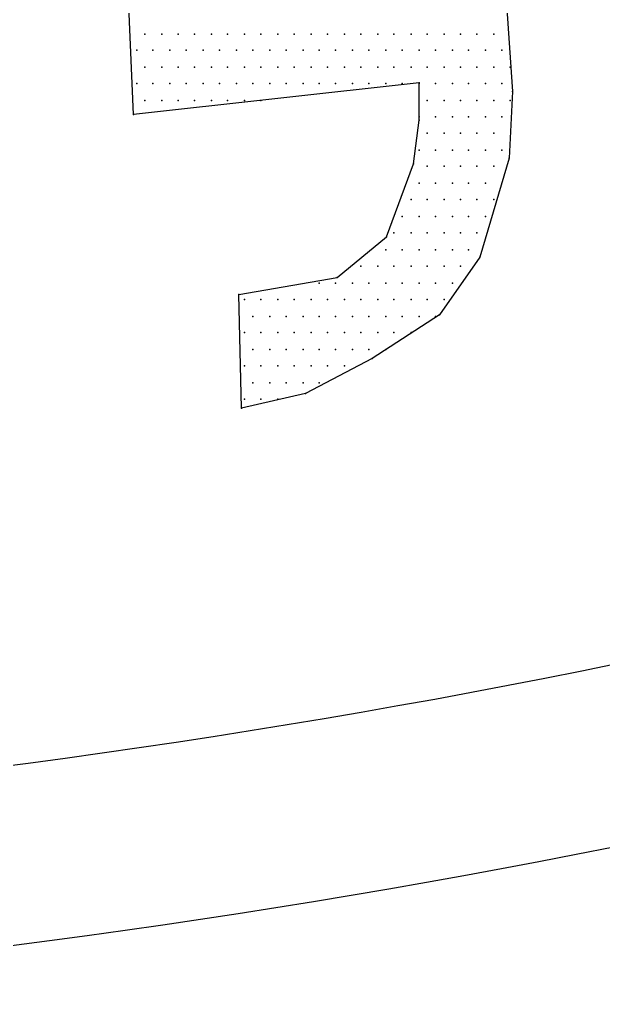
# Model space of a CAD drawing. Extents: x 180421 to 182279, y 668879 to 669787.
# Drawn here: x 181675.61 to 181679.4, y 669701.41 to 669707.86 of the extents above; entities that cross this region are included whole.
import ezdxf

# ---------------------------------------------------------------- set-up
doc = ezdxf.new("R2010")
doc.units = 0
doc.header["$LTSCALE"] = 2.5
doc.header["$MEASUREMENT"] = 0
doc.layers.add('KOTERET', color=1, linetype='CONTINUOUS')

msp = doc.modelspace()

# ---------------------------------------------------------------- linework, layer by layer
at = {"layer": 'KOTERET', "color": 1, "linetype": 'Continuous'}
for points in [[(181688.7952, 669737.3002, 0.06433), (181676.0537, 669740.8155, 0.055067), (181664.7321, 669741.1533, 0.081051), (181651.3572, 669738.4033, 0.05642), (181642.8858, 669734.0225, 0.170965), (181636.3725, 669726.4272, 0.076819), (181635.3802, 669721.9355, 0.118306), (181636.9689, 669715.0897, 0.129737), (181642.0465, 669709.3207, 0.070189), (181651.9853, 669704.0847, 0.047922), (181659.4381, 669702.1899, 0.049022), (181670.1052, 669701.4245, 0.072792), (181685.7075, 669704.127, 0.1248), (181695.9577, 669709.7324, 0.103709), (181701.5895, 669717.6971, 0.036886), (181702.0012, 669719.4442, 0.106536), (181701.7161, 669724.5693, 0.106243), (181696.6491, 669732.3071, 0.106919), (181688.7952, 669737.3002)], [(181659.6281, 669703.3352, 0.049045), (181670.0736, 669702.5857, 0.072972), (181685.3802, 669705.2459, 0.125195), (181695.1659, 669710.5821, 0.103069), (181700.5022, 669718.1035, 0.035565), (181700.8558, 669719.6289, 0.105225), (181700.613, 669724.2104, 0.105504), (181695.8363, 669731.4837, 0.107235), (181688.3729, 669736.2235, 0.064474), (181675.8901, 669739.6648, 0.055181), (181664.8007, 669739.9973, 0.081162), (181651.7742, 669737.3213, 0.05669), (181643.498, 669733.0354, 0.171614), (181637.4545, 669726.0102, 0.076301), (181636.5414, 669721.8932, 0.117637), (181638.0087, 669715.6122, 0.130118), (181642.7116, 669710.276, 0.070334), (181652.3812, 669705.1773, 0.047983), (181659.6281, 669703.3352)]]:
    msp.add_lwpolyline(points, format="xyb", dxfattribs=at)
at = {"layer": 'KOTERET', "color": 2, "linetype": 'Continuous'}
for points in [[(181676.344, 669707.2464), (181676.2912, 669708.4551)], [(181678.7509, 669708.2492), (181678.8089, 669707.3941)], [(181676.4179, 669707.7689), (181676.4179, 669707.7689)], [(181676.5287, 669707.7689), (181676.5287, 669707.7689)], [(181676.6343, 669707.7689), (181676.6343, 669707.7689)], [(181676.7399, 669707.7689), (181676.7399, 669707.7689)], [(181676.8507, 669707.7689), (181676.8507, 669707.7689)], [(181676.9563, 669707.7689), (181676.9563, 669707.7689)], [(181677.0671, 669707.7689), (181677.0671, 669707.7689)], [(181677.1727, 669707.7689), (181677.1727, 669707.7689)], [(181677.2835, 669707.7689), (181677.2835, 669707.7689)], [(181677.3891, 669707.7689), (181677.3891, 669707.7689)], [(181677.4999, 669707.7689), (181677.4999, 669707.7689)], [(181677.6055, 669707.7689), (181677.6055, 669707.7689)], [(181677.7163, 669707.7689), (181677.7163, 669707.7689)], [(181677.8219, 669707.7689), (181677.8219, 669707.7689)], [(181677.9327, 669707.7689), (181677.9327, 669707.7689)], [(181678.0383, 669707.7689), (181678.0383, 669707.7689)], [(181678.1491, 669707.7689), (181678.1491, 669707.7689)], [(181678.2547, 669707.7689), (181678.2547, 669707.7689)], [(181678.3655, 669707.7689), (181678.3655, 669707.7689)], [(181678.4711, 669707.7689), (181678.4711, 669707.7689)], [(181678.5767, 669707.7689), (181678.5767, 669707.7689)], [(181678.6875, 669707.7689), (181678.6875, 669707.7689)], [(181676.3651, 669707.6633), (181676.3651, 669707.6633)], [(181676.4707, 669707.6633), (181676.4707, 669707.6633)], [(181676.5815, 669707.6633), (181676.5815, 669707.6633)], [(181676.6871, 669707.6633), (181676.6871, 669707.6633)], [(181676.7979, 669707.6633), (181676.7979, 669707.6633)], [(181676.9035, 669707.6633), (181676.9035, 669707.6633)], [(181677.0143, 669707.6633), (181677.0143, 669707.6633)], [(181677.1199, 669707.6633), (181677.1199, 669707.6633)], [(181677.2307, 669707.6633), (181677.2307, 669707.6633)], [(181677.3363, 669707.6633), (181677.3363, 669707.6633)], [(181677.4471, 669707.6633), (181677.4471, 669707.6633)], [(181677.5527, 669707.6633), (181677.5527, 669707.6633)], [(181677.6583, 669707.6633), (181677.6583, 669707.6633)], [(181677.7691, 669707.6633), (181677.7691, 669707.6633)], [(181677.8747, 669707.6633), (181677.8747, 669707.6633)], [(181677.9855, 669707.6633), (181677.9855, 669707.6633)], [(181678.0911, 669707.6633), (181678.0911, 669707.6633)], [(181678.2019, 669707.6633), (181678.2019, 669707.6633)], [(181678.3075, 669707.6633), (181678.3075, 669707.6633)], [(181678.4183, 669707.6633), (181678.4183, 669707.6633)], [(181678.5239, 669707.6633), (181678.5239, 669707.6633)], [(181678.6347, 669707.6633), (181678.6347, 669707.6633)], [(181678.7403, 669707.6633), (181678.7403, 669707.6633)], [(181676.4179, 669707.5525), (181676.4179, 669707.5525)], [(181676.5287, 669707.5525), (181676.5287, 669707.5525)], [(181676.6343, 669707.5525), (181676.6343, 669707.5525)], [(181676.7399, 669707.5525), (181676.7399, 669707.5525)], [(181676.8507, 669707.5525), (181676.8507, 669707.5525)], [(181676.9563, 669707.5525), (181676.9563, 669707.5525)], [(181677.0671, 669707.5525), (181677.0671, 669707.5525)], [(181677.1727, 669707.5525), (181677.1727, 669707.5525)], [(181677.2835, 669707.5525), (181677.2835, 669707.5525)], [(181677.3891, 669707.5525), (181677.3891, 669707.5525)], [(181677.4999, 669707.5525), (181677.4999, 669707.5525)], [(181677.6055, 669707.5525), (181677.6055, 669707.5525)], [(181677.7163, 669707.5525), (181677.7163, 669707.5525)], [(181677.8219, 669707.5525), (181677.8219, 669707.5525)], [(181677.9327, 669707.5525), (181677.9327, 669707.5525)], [(181678.0383, 669707.5525), (181678.0383, 669707.5525)], [(181678.1491, 669707.5525), (181678.1491, 669707.5525)], [(181678.2547, 669707.5525), (181678.2547, 669707.5525)], [(181678.3655, 669707.5525), (181678.3655, 669707.5525)], [(181678.4711, 669707.5525), (181678.4711, 669707.5525)], [(181678.5767, 669707.5525), (181678.5767, 669707.5525)], [(181678.6875, 669707.5525), (181678.6875, 669707.5525)], [(181678.7931, 669707.5525), (181678.7931, 669707.5525)], [(181678.2019, 669707.4522), (181676.344, 669707.2464)], [(181676.3651, 669707.4469), (181676.3651, 669707.4469)], [(181676.4707, 669707.4469), (181676.4707, 669707.4469)], [(181676.5815, 669707.4469), (181676.5815, 669707.4469)], [(181676.6871, 669707.4469), (181676.6871, 669707.4469)], [(181676.7979, 669707.4469), (181676.7979, 669707.4469)], [(181676.9035, 669707.4469), (181676.9035, 669707.4469)], [(181677.0143, 669707.4469), (181677.0143, 669707.4469)], [(181677.1199, 669707.4469), (181677.1199, 669707.4469)], [(181677.2307, 669707.4469), (181677.2307, 669707.4469)], [(181677.3363, 669707.4469), (181677.3363, 669707.4469)], [(181677.4471, 669707.4469), (181677.4471, 669707.4469)], [(181677.5527, 669707.4469), (181677.5527, 669707.4469)], [(181677.6583, 669707.4469), (181677.6583, 669707.4469)], [(181677.7691, 669707.4469), (181677.7691, 669707.4469)], [(181677.8747, 669707.4469), (181677.8747, 669707.4469)], [(181677.9855, 669707.4469), (181677.9855, 669707.4469)], [(181678.0911, 669707.4469), (181678.0911, 669707.4469)], [(181678.2019, 669707.2094), (181678.2019, 669707.4522)], [(181678.2019, 669707.4469), (181678.2019, 669707.4469)], [(181678.3075, 669707.4469), (181678.3075, 669707.4469)], [(181678.4183, 669707.4469), (181678.4183, 669707.4469)], [(181678.5239, 669707.4469), (181678.5239, 669707.4469)], [(181678.6347, 669707.4469), (181678.6347, 669707.4469)], [(181678.7403, 669707.4469), (181678.7403, 669707.4469)], [(181678.8089, 669707.3941), (181678.7878, 669706.9613)], [(181676.4179, 669707.3361), (181676.4179, 669707.3361)], [(181676.5287, 669707.3361), (181676.5287, 669707.3361)], [(181676.6343, 669707.3361), (181676.6343, 669707.3361)], [(181676.7399, 669707.3361), (181676.7399, 669707.3361)], [(181676.8507, 669707.3361), (181676.8507, 669707.3361)], [(181676.9563, 669707.3361), (181676.9563, 669707.3361)], [(181677.0671, 669707.3361), (181677.0671, 669707.3361)], [(181677.1727, 669707.3361), (181677.1727, 669707.3361)], [(181678.2547, 669707.3361), (181678.2547, 669707.3361)], [(181678.3655, 669707.3361), (181678.3655, 669707.3361)], [(181678.4711, 669707.3361), (181678.4711, 669707.3361)], [(181678.5767, 669707.3361), (181678.5767, 669707.3361)], [(181678.6875, 669707.3361), (181678.6875, 669707.3361)], [(181678.7931, 669707.3361), (181678.7931, 669707.3361)], [(181678.165, 669706.9244), (181678.2019, 669707.2094)], [(181678.2019, 669707.2305), (181678.2019, 669707.2305)], [(181678.3075, 669707.2305), (181678.3075, 669707.2305)], [(181678.4183, 669707.2305), (181678.4183, 669707.2305)], [(181678.5239, 669707.2305), (181678.5239, 669707.2305)], [(181678.6347, 669707.2305), (181678.6347, 669707.2305)], [(181678.7403, 669707.2305), (181678.7403, 669707.2305)], [(181678.2547, 669707.125), (181678.2547, 669707.125)], [(181678.3655, 669707.125), (181678.3655, 669707.125)], [(181678.4711, 669707.125), (181678.4711, 669707.125)], [(181678.5767, 669707.125), (181678.5767, 669707.125)], [(181678.6875, 669707.125), (181678.6875, 669707.125)], [(181678.2019, 669707.0141), (181678.2019, 669707.0141)], [(181678.3075, 669707.0141), (181678.3075, 669707.0141)], [(181678.4183, 669707.0141), (181678.4183, 669707.0141)], [(181678.5239, 669707.0141), (181678.5239, 669707.0141)], [(181678.6347, 669707.0141), (181678.6347, 669707.0141)], [(181678.7403, 669707.0141), (181678.7403, 669707.0141)], [(181677.9908, 669706.4493), (181678.165, 669706.9244)], [(181678.7878, 669706.9613), (181678.5978, 669706.3174)], [(181678.2547, 669706.9085), (181678.2547, 669706.9085)], [(181678.3655, 669706.9085), (181678.3655, 669706.9085)], [(181678.4711, 669706.9085), (181678.4711, 669706.9085)], [(181678.5767, 669706.9085), (181678.5767, 669706.9085)], [(181678.6875, 669706.9085), (181678.6875, 669706.9085)], [(181678.2019, 669706.7977), (181678.2019, 669706.7977)], [(181678.3075, 669706.7977), (181678.3075, 669706.7977)], [(181678.4183, 669706.7977), (181678.4183, 669706.7977)], [(181678.5239, 669706.7977), (181678.5239, 669706.7977)], [(181678.6347, 669706.7977), (181678.6347, 669706.7977)], [(181678.1491, 669706.6921), (181678.1491, 669706.6921)], [(181678.2547, 669706.6921), (181678.2547, 669706.6921)], [(181678.3655, 669706.6921), (181678.3655, 669706.6921)], [(181678.4711, 669706.6921), (181678.4711, 669706.6921)], [(181678.5767, 669706.6921), (181678.5767, 669706.6921)], [(181678.6875, 669706.6921), (181678.6875, 669706.6921)], [(181678.0911, 669706.5813), (181678.0911, 669706.5813)], [(181678.2019, 669706.5813), (181678.2019, 669706.5813)], [(181678.3075, 669706.5813), (181678.3075, 669706.5813)], [(181678.4183, 669706.5813), (181678.4183, 669706.5813)], [(181678.5239, 669706.5813), (181678.5239, 669706.5813)], [(181678.6347, 669706.5813), (181678.6347, 669706.5813)], [(181678.0383, 669706.4757), (181678.0383, 669706.4757)], [(181678.1491, 669706.4757), (181678.1491, 669706.4757)], [(181678.2547, 669706.4757), (181678.2547, 669706.4757)], [(181678.3655, 669706.4757), (181678.3655, 669706.4757)], [(181678.4711, 669706.4757), (181678.4711, 669706.4757)], [(181678.5767, 669706.4757), (181678.5767, 669706.4757)], [(181677.6688, 669706.1854), (181677.9908, 669706.4493)], [(181677.9855, 669706.3649), (181677.9855, 669706.3649)], [(181678.0911, 669706.3649), (181678.0911, 669706.3649)], [(181678.2019, 669706.3649), (181678.2019, 669706.3649)], [(181678.3075, 669706.3649), (181678.3075, 669706.3649)], [(181678.4183, 669706.3649), (181678.4183, 669706.3649)], [(181678.5239, 669706.3649), (181678.5239, 669706.3649)], [(181678.5978, 669706.3174), (181678.3339, 669705.9426)], [(181677.8219, 669706.2593), (181677.8219, 669706.2593)], [(181677.9327, 669706.2593), (181677.9327, 669706.2593)], [(181678.0383, 669706.2593), (181678.0383, 669706.2593)], [(181678.1491, 669706.2593), (181678.1491, 669706.2593)], [(181678.2547, 669706.2593), (181678.2547, 669706.2593)], [(181678.3655, 669706.2593), (181678.3655, 669706.2593)], [(181678.4711, 669706.2593), (181678.4711, 669706.2593)], [(181677.0302, 669706.0746), (181677.6688, 669706.1854)], [(181677.5527, 669706.1485), (181677.5527, 669706.1485)], [(181677.6583, 669706.1485), (181677.6583, 669706.1485)], [(181677.7691, 669706.1485), (181677.7691, 669706.1485)], [(181677.8747, 669706.1485), (181677.8747, 669706.1485)], [(181677.9855, 669706.1485), (181677.9855, 669706.1485)], [(181678.0911, 669706.1485), (181678.0911, 669706.1485)], [(181678.2019, 669706.1485), (181678.2019, 669706.1485)], [(181678.3075, 669706.1485), (181678.3075, 669706.1485)], [(181678.4183, 669706.1485), (181678.4183, 669706.1485)], [(181677.046, 669705.3357), (181677.0302, 669706.0746)], [(181677.0671, 669706.0429), (181677.0671, 669706.0429)], [(181677.1727, 669706.0429), (181677.1727, 669706.0429)], [(181677.2835, 669706.0429), (181677.2835, 669706.0429)], [(181677.3891, 669706.0429), (181677.3891, 669706.0429)], [(181677.4999, 669706.0429), (181677.4999, 669706.0429)], [(181677.6055, 669706.0429), (181677.6055, 669706.0429)], [(181677.7163, 669706.0429), (181677.7163, 669706.0429)], [(181677.8219, 669706.0429), (181677.8219, 669706.0429)], [(181677.9327, 669706.0429), (181677.9327, 669706.0429)], [(181678.0383, 669706.0429), (181678.0383, 669706.0429)], [(181678.1491, 669706.0429), (181678.1491, 669706.0429)], [(181678.2547, 669706.0429), (181678.2547, 669706.0429)], [(181678.3655, 669706.0429), (181678.3655, 669706.0429)], [(181677.1199, 669705.9321), (181677.1199, 669705.9321)], [(181677.2307, 669705.9321), (181677.2307, 669705.9321)], [(181677.3363, 669705.9321), (181677.3363, 669705.9321)], [(181677.4471, 669705.9321), (181677.4471, 669705.9321)], [(181677.5527, 669705.9321), (181677.5527, 669705.9321)], [(181677.6583, 669705.9321), (181677.6583, 669705.9321)], [(181677.7691, 669705.9321), (181677.7691, 669705.9321)], [(181677.8747, 669705.9321), (181677.8747, 669705.9321)], [(181678.3339, 669705.9426), (181677.8958, 669705.6576)], [(181677.9855, 669705.9321), (181677.9855, 669705.9321)], [(181678.0911, 669705.9321), (181678.0911, 669705.9321)], [(181678.2019, 669705.9321), (181678.2019, 669705.9321)], [(181678.3075, 669705.9321), (181678.3075, 669705.9321)], [(181677.0671, 669705.8265), (181677.0671, 669705.8265)], [(181677.1727, 669705.8265), (181677.1727, 669705.8265)], [(181677.2835, 669705.8265), (181677.2835, 669705.8265)], [(181677.3891, 669705.8265), (181677.3891, 669705.8265)], [(181677.4999, 669705.8265), (181677.4999, 669705.8265)], [(181677.6055, 669705.8265), (181677.6055, 669705.8265)], [(181677.7163, 669705.8265), (181677.7163, 669705.8265)], [(181677.8219, 669705.8265), (181677.8219, 669705.8265)], [(181677.9327, 669705.8265), (181677.9327, 669705.8265)], [(181678.0383, 669705.8265), (181678.0383, 669705.8265)], [(181678.1491, 669705.8265), (181678.1491, 669705.8265)], [(181677.1199, 669705.7157), (181677.1199, 669705.7157)], [(181677.2307, 669705.7157), (181677.2307, 669705.7157)], [(181677.3363, 669705.7157), (181677.3363, 669705.7157)], [(181677.4471, 669705.7157), (181677.4471, 669705.7157)], [(181677.5527, 669705.7157), (181677.5527, 669705.7157)], [(181677.6583, 669705.7157), (181677.6583, 669705.7157)], [(181677.7691, 669705.7157), (181677.7691, 669705.7157)], [(181677.8747, 669705.7157), (181677.8747, 669705.7157)], [(181677.9855, 669705.7157), (181677.9855, 669705.7157)], [(181677.8958, 669705.6576), (181677.463, 669705.4307)], [(181677.0671, 669705.6101), (181677.0671, 669705.6101)], [(181677.1727, 669705.6101), (181677.1727, 669705.6101)], [(181677.2835, 669705.6101), (181677.2835, 669705.6101)], [(181677.3891, 669705.6101), (181677.3891, 669705.6101)], [(181677.4999, 669705.6101), (181677.4999, 669705.6101)], [(181677.6055, 669705.6101), (181677.6055, 669705.6101)], [(181677.7163, 669705.6101), (181677.7163, 669705.6101)], [(181677.1199, 669705.4993), (181677.1199, 669705.4993)], [(181677.2307, 669705.4993), (181677.2307, 669705.4993)], [(181677.3363, 669705.4993), (181677.3363, 669705.4993)], [(181677.4471, 669705.4993), (181677.4471, 669705.4993)], [(181677.5527, 669705.4993), (181677.5527, 669705.4993)], [(181677.463, 669705.4307), (181677.046, 669705.3357)], [(181677.0671, 669705.3937), (181677.0671, 669705.3937)], [(181677.1727, 669705.3937), (181677.1727, 669705.3937)], [(181677.2835, 669705.3937), (181677.2835, 669705.3937)]]:
    msp.add_lwpolyline(points, dxfattribs=at)
at = {"layer": 'KOTERET', "color": 1}
for p in [(181676.4179, 669707.7689), (181676.4179, 669707.7689), (181676.5287, 669707.7689), (181676.5287, 669707.7689), (181676.6343, 669707.7689), (181676.6343, 669707.7689), (181676.7399, 669707.7689), (181676.7399, 669707.7689), (181676.8507, 669707.7689), (181676.8507, 669707.7689), (181676.9563, 669707.7689), (181676.9563, 669707.7689), (181677.0671, 669707.7689), (181677.0671, 669707.7689), (181677.1727, 669707.7689), (181677.1727, 669707.7689), (181677.2835, 669707.7689), (181677.2835, 669707.7689), (181677.3891, 669707.7689), (181677.3891, 669707.7689), (181677.4999, 669707.7689), (181677.4999, 669707.7689), (181677.6055, 669707.7689), (181677.6055, 669707.7689), (181677.7163, 669707.7689), (181677.7163, 669707.7689), (181677.8219, 669707.7689), (181677.8219, 669707.7689), (181677.9327, 669707.7689), (181677.9327, 669707.7689), (181678.0383, 669707.7689), (181678.0383, 669707.7689), (181678.1491, 669707.7689), (181678.1491, 669707.7689), (181678.2547, 669707.7689), (181678.2547, 669707.7689), (181678.3655, 669707.7689), (181678.3655, 669707.7689), (181678.4711, 669707.7689), (181678.4711, 669707.7689), (181678.5767, 669707.7689), (181678.5767, 669707.7689), (181678.6875, 669707.7689), (181678.6875, 669707.7689), (181676.3651, 669707.6633), (181676.3651, 669707.6633), (181676.4707, 669707.6633), (181676.4707, 669707.6633), (181676.5815, 669707.6633), (181676.5815, 669707.6633), (181676.6871, 669707.6633), (181676.6871, 669707.6633), (181676.7979, 669707.6633), (181676.7979, 669707.6633), (181676.9035, 669707.6633), (181676.9035, 669707.6633), (181677.0143, 669707.6633), (181677.0143, 669707.6633), (181677.1199, 669707.6633), (181677.1199, 669707.6633), (181677.2307, 669707.6633), (181677.2307, 669707.6633), (181677.3363, 669707.6633), (181677.3363, 669707.6633), (181677.4471, 669707.6633), (181677.4471, 669707.6633), (181677.5527, 669707.6633), (181677.5527, 669707.6633), (181677.6583, 669707.6633), (181677.6583, 669707.6633), (181677.7691, 669707.6633), (181677.7691, 669707.6633), (181677.8747, 669707.6633), (181677.8747, 669707.6633), (181677.9855, 669707.6633), (181677.9855, 669707.6633), (181678.0911, 669707.6633), (181678.0911, 669707.6633), (181678.2019, 669707.6633), (181678.2019, 669707.6633), (181678.3075, 669707.6633), (181678.3075, 669707.6633), (181678.4183, 669707.6633), (181678.4183, 669707.6633), (181678.5239, 669707.6633), (181678.5239, 669707.6633), (181678.6347, 669707.6633), (181678.6347, 669707.6633), (181678.7403, 669707.6633), (181678.7403, 669707.6633), (181676.4179, 669707.5525), (181676.4179, 669707.5525), (181676.5287, 669707.5525), (181676.5287, 669707.5525), (181676.6343, 669707.5525), (181676.6343, 669707.5525), (181676.7399, 669707.5525), (181676.7399, 669707.5525), (181676.8507, 669707.5525), (181676.8507, 669707.5525), (181676.9563, 669707.5525), (181676.9563, 669707.5525), (181677.0671, 669707.5525), (181677.0671, 669707.5525), (181677.1727, 669707.5525), (181677.1727, 669707.5525), (181677.2835, 669707.5525), (181677.2835, 669707.5525), (181677.3891, 669707.5525), (181677.3891, 669707.5525), (181677.4999, 669707.5525), (181677.4999, 669707.5525), (181677.6055, 669707.5525), (181677.6055, 669707.5525), (181677.7163, 669707.5525), (181677.7163, 669707.5525), (181677.8219, 669707.5525), (181677.8219, 669707.5525), (181677.9327, 669707.5525), (181677.9327, 669707.5525), (181678.0383, 669707.5525), (181678.0383, 669707.5525), (181678.1491, 669707.5525), (181678.1491, 669707.5525), (181678.2547, 669707.5525), (181678.2547, 669707.5525), (181678.3655, 669707.5525), (181678.3655, 669707.5525), (181678.4711, 669707.5525), (181678.4711, 669707.5525), (181678.5767, 669707.5525), (181678.5767, 669707.5525), (181678.6875, 669707.5525), (181678.6875, 669707.5525), (181678.7931, 669707.5525), (181678.7931, 669707.5525), (181676.3651, 669707.4469), (181676.3651, 669707.4469), (181676.4707, 669707.4469), (181676.4707, 669707.4469), (181676.5815, 669707.4469), (181676.5815, 669707.4469), (181676.6871, 669707.4469), (181676.6871, 669707.4469), (181676.7979, 669707.4469), (181676.7979, 669707.4469), (181676.9035, 669707.4469), (181676.9035, 669707.4469), (181677.0143, 669707.4469), (181677.0143, 669707.4469), (181677.1199, 669707.4469), (181677.1199, 669707.4469), (181677.2307, 669707.4469), (181677.2307, 669707.4469), (181677.3363, 669707.4469), (181677.3363, 669707.4469), (181677.4471, 669707.4469), (181677.4471, 669707.4469), (181677.5527, 669707.4469), (181677.5527, 669707.4469), (181677.6583, 669707.4469), (181677.6583, 669707.4469), (181677.7691, 669707.4469), (181677.7691, 669707.4469), (181677.8747, 669707.4469), (181677.8747, 669707.4469), (181677.9855, 669707.4469), (181677.9855, 669707.4469), (181678.0911, 669707.4469), (181678.0911, 669707.4469), (181678.2019, 669707.4522), (181678.2019, 669707.4522), (181678.2019, 669707.4469), (181678.2019, 669707.4469), (181678.3075, 669707.4469), (181678.3075, 669707.4469), (181678.4183, 669707.4469), (181678.4183, 669707.4469), (181678.5239, 669707.4469), (181678.5239, 669707.4469), (181678.6347, 669707.4469), (181678.6347, 669707.4469), (181678.7403, 669707.4469), (181678.7403, 669707.4469), (181678.8089, 669707.3941), (181678.8089, 669707.3941), (181676.4179, 669707.3361), (181676.4179, 669707.3361), (181676.5287, 669707.3361), (181676.5287, 669707.3361), (181676.6343, 669707.3361), (181676.6343, 669707.3361), (181676.7399, 669707.3361), (181676.7399, 669707.3361), (181676.8507, 669707.3361), (181676.8507, 669707.3361), (181676.9563, 669707.3361), (181676.9563, 669707.3361), (181677.0671, 669707.3361), (181677.0671, 669707.3361), (181677.1727, 669707.3361), (181677.1727, 669707.3361), (181678.2547, 669707.3361), (181678.2547, 669707.3361), (181678.3655, 669707.3361), (181678.3655, 669707.3361), (181678.4711, 669707.3361), (181678.4711, 669707.3361), (181678.5767, 669707.3361), (181678.5767, 669707.3361), (181678.6875, 669707.3361), (181678.6875, 669707.3361), (181678.7931, 669707.3361), (181678.7931, 669707.3361), (181676.344, 669707.2464), (181676.344, 669707.2464), (181678.2019, 669707.2305), (181678.2019, 669707.2305), (181678.2019, 669707.2094), (181678.2019, 669707.2094), (181678.3075, 669707.2305), (181678.3075, 669707.2305), (181678.4183, 669707.2305), (181678.4183, 669707.2305), (181678.5239, 669707.2305), (181678.5239, 669707.2305), (181678.6347, 669707.2305), (181678.6347, 669707.2305), (181678.7403, 669707.2305), (181678.7403, 669707.2305), (181678.2547, 669707.125), (181678.2547, 669707.125), (181678.3655, 669707.125), (181678.3655, 669707.125), (181678.4711, 669707.125), (181678.4711, 669707.125), (181678.5767, 669707.125), (181678.5767, 669707.125), (181678.6875, 669707.125), (181678.6875, 669707.125), (181678.2019, 669707.0141), (181678.2019, 669707.0141), (181678.3075, 669707.0141), (181678.3075, 669707.0141), (181678.4183, 669707.0141), (181678.4183, 669707.0141), (181678.5239, 669707.0141), (181678.5239, 669707.0141), (181678.6347, 669707.0141), (181678.6347, 669707.0141), (181678.7403, 669707.0141), (181678.7403, 669707.0141), (181678.165, 669706.9244), (181678.165, 669706.9244), (181678.7878, 669706.9613), (181678.7878, 669706.9613), (181678.2547, 669706.9085), (181678.2547, 669706.9085), (181678.3655, 669706.9085), (181678.3655, 669706.9085), (181678.4711, 669706.9085), (181678.4711, 669706.9085), (181678.5767, 669706.9085), (181678.5767, 669706.9085), (181678.6875, 669706.9085), (181678.6875, 669706.9085), (181678.2019, 669706.7977), (181678.2019, 669706.7977), (181678.3075, 669706.7977), (181678.3075, 669706.7977), (181678.4183, 669706.7977), (181678.4183, 669706.7977), (181678.5239, 669706.7977), (181678.5239, 669706.7977), (181678.6347, 669706.7977), (181678.6347, 669706.7977), (181678.1491, 669706.6921), (181678.1491, 669706.6921), (181678.2547, 669706.6921), (181678.2547, 669706.6921), (181678.3655, 669706.6921), (181678.3655, 669706.6921), (181678.4711, 669706.6921), (181678.4711, 669706.6921), (181678.5767, 669706.6921), (181678.5767, 669706.6921), (181678.6875, 669706.6921), (181678.6875, 669706.6921), (181678.0911, 669706.5813), (181678.0911, 669706.5813), (181678.2019, 669706.5813), (181678.2019, 669706.5813), (181678.3075, 669706.5813), (181678.3075, 669706.5813), (181678.4183, 669706.5813), (181678.4183, 669706.5813), (181678.5239, 669706.5813), (181678.5239, 669706.5813), (181678.6347, 669706.5813), (181678.6347, 669706.5813), (181678.0383, 669706.4757), (181678.0383, 669706.4757), (181678.1491, 669706.4757), (181678.1491, 669706.4757), (181678.2547, 669706.4757), (181678.2547, 669706.4757), (181678.3655, 669706.4757), (181678.3655, 669706.4757), (181678.4711, 669706.4757), (181678.4711, 669706.4757), (181678.5767, 669706.4757), (181678.5767, 669706.4757), (181677.9908, 669706.4493), (181677.9908, 669706.4493), (181677.9855, 669706.3649), (181677.9855, 669706.3649), (181678.0911, 669706.3649), (181678.0911, 669706.3649), (181678.2019, 669706.3649), (181678.2019, 669706.3649), (181678.3075, 669706.3649), (181678.3075, 669706.3649), (181678.4183, 669706.3649), (181678.4183, 669706.3649), (181678.5239, 669706.3649), (181678.5239, 669706.3649), (181678.5978, 669706.3174), (181678.5978, 669706.3174), (181677.8219, 669706.2593), (181677.8219, 669706.2593), (181677.9327, 669706.2593), (181677.9327, 669706.2593), (181678.0383, 669706.2593), (181678.0383, 669706.2593), (181678.1491, 669706.2593), (181678.1491, 669706.2593), (181678.2547, 669706.2593), (181678.2547, 669706.2593), (181678.3655, 669706.2593), (181678.3655, 669706.2593), (181678.4711, 669706.2593), (181678.4711, 669706.2593), (181677.6688, 669706.1854), (181677.6688, 669706.1854), (181677.5527, 669706.1485), (181677.5527, 669706.1485), (181677.6583, 669706.1485), (181677.6583, 669706.1485), (181677.7691, 669706.1485), (181677.7691, 669706.1485), (181677.8747, 669706.1485), (181677.8747, 669706.1485), (181677.9855, 669706.1485), (181677.9855, 669706.1485), (181678.0911, 669706.1485), (181678.0911, 669706.1485), (181678.2019, 669706.1485), (181678.2019, 669706.1485), (181678.3075, 669706.1485), (181678.3075, 669706.1485), (181678.4183, 669706.1485), (181678.4183, 669706.1485), (181677.0302, 669706.0746), (181677.0302, 669706.0746), (181677.0671, 669706.0429), (181677.0671, 669706.0429), (181677.1727, 669706.0429), (181677.1727, 669706.0429), (181677.2835, 669706.0429), (181677.2835, 669706.0429), (181677.3891, 669706.0429), (181677.3891, 669706.0429), (181677.4999, 669706.0429), (181677.4999, 669706.0429), (181677.6055, 669706.0429), (181677.6055, 669706.0429), (181677.7163, 669706.0429), (181677.7163, 669706.0429), (181677.8219, 669706.0429), (181677.8219, 669706.0429), (181677.9327, 669706.0429), (181677.9327, 669706.0429), (181678.0383, 669706.0429), (181678.0383, 669706.0429), (181678.1491, 669706.0429), (181678.1491, 669706.0429), (181678.2547, 669706.0429), (181678.2547, 669706.0429), (181678.3655, 669706.0429), (181678.3655, 669706.0429), (181677.1199, 669705.9321), (181677.1199, 669705.9321), (181677.2307, 669705.9321), (181677.2307, 669705.9321), (181677.3363, 669705.9321), (181677.3363, 669705.9321), (181677.4471, 669705.9321), (181677.4471, 669705.9321), (181677.5527, 669705.9321), (181677.5527, 669705.9321), (181677.6583, 669705.9321), (181677.6583, 669705.9321), (181677.7691, 669705.9321), (181677.7691, 669705.9321), (181677.8747, 669705.9321), (181677.8747, 669705.9321), (181677.9855, 669705.9321), (181677.9855, 669705.9321), (181678.0911, 669705.9321), (181678.0911, 669705.9321), (181678.2019, 669705.9321), (181678.2019, 669705.9321), (181678.3075, 669705.9321), (181678.3075, 669705.9321), (181678.3339, 669705.9426), (181678.3339, 669705.9426), (181677.0671, 669705.8265), (181677.0671, 669705.8265), (181677.1727, 669705.8265), (181677.1727, 669705.8265), (181677.2835, 669705.8265), (181677.2835, 669705.8265), (181677.3891, 669705.8265), (181677.3891, 669705.8265), (181677.4999, 669705.8265), (181677.4999, 669705.8265), (181677.6055, 669705.8265), (181677.6055, 669705.8265), (181677.7163, 669705.8265), (181677.7163, 669705.8265), (181677.8219, 669705.8265), (181677.8219, 669705.8265), (181677.9327, 669705.8265), (181677.9327, 669705.8265), (181678.0383, 669705.8265), (181678.0383, 669705.8265), (181678.1491, 669705.8265), (181678.1491, 669705.8265), (181677.1199, 669705.7157), (181677.1199, 669705.7157), (181677.2307, 669705.7157), (181677.2307, 669705.7157), (181677.3363, 669705.7157), (181677.3363, 669705.7157), (181677.4471, 669705.7157), (181677.4471, 669705.7157), (181677.5527, 669705.7157), (181677.5527, 669705.7157), (181677.6583, 669705.7157), (181677.6583, 669705.7157), (181677.7691, 669705.7157), (181677.7691, 669705.7157), (181677.8747, 669705.7157), (181677.8747, 669705.7157), (181677.9855, 669705.7157), (181677.9855, 669705.7157), (181677.8958, 669705.6576), (181677.8958, 669705.6576), (181677.0671, 669705.6101), (181677.0671, 669705.6101), (181677.1727, 669705.6101), (181677.1727, 669705.6101), (181677.2835, 669705.6101), (181677.2835, 669705.6101), (181677.3891, 669705.6101), (181677.3891, 669705.6101), (181677.4999, 669705.6101), (181677.4999, 669705.6101), (181677.6055, 669705.6101), (181677.6055, 669705.6101), (181677.7163, 669705.6101), (181677.7163, 669705.6101), (181677.1199, 669705.4993), (181677.1199, 669705.4993), (181677.2307, 669705.4993), (181677.2307, 669705.4993), (181677.3363, 669705.4993), (181677.3363, 669705.4993), (181677.4471, 669705.4993), (181677.4471, 669705.4993), (181677.5527, 669705.4993), (181677.5527, 669705.4993), (181677.0671, 669705.3937), (181677.0671, 669705.3937), (181677.1727, 669705.3937), (181677.1727, 669705.3937), (181677.2835, 669705.3937), (181677.2835, 669705.3937), (181677.463, 669705.4307), (181677.463, 669705.4307), (181677.046, 669705.3357), (181677.046, 669705.3357)]:
    msp.add_point(p, dxfattribs=at)

doc.saveas('drawing.dxf')
